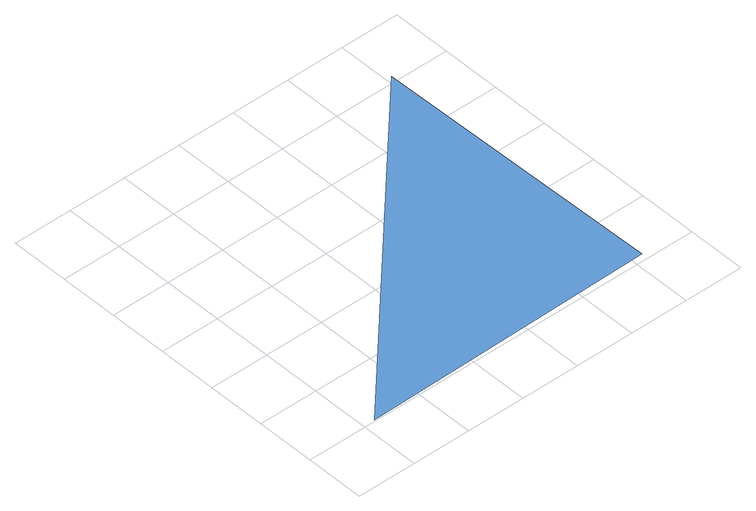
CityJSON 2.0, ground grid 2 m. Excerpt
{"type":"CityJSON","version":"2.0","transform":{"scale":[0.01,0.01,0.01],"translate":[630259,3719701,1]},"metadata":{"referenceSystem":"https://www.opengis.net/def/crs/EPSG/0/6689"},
"CityObjects":{
"waterbody1":{"type":"WaterBody","attributes":{"name":"福岡県津波浸水想定図","class":"1140","function":"2","WaterBodyTsunamiRiskAttribute.description":"1","WaterBodyTsunamiRiskAttribute.rank":"3"},"geometry":[{"type":"MultiSurface","lod":"1","boundaries":[[[0,1,2]]]}]}
},
"vertices":[
[1020,1023,85],[40,5,85],[1039,25,85]
]}
